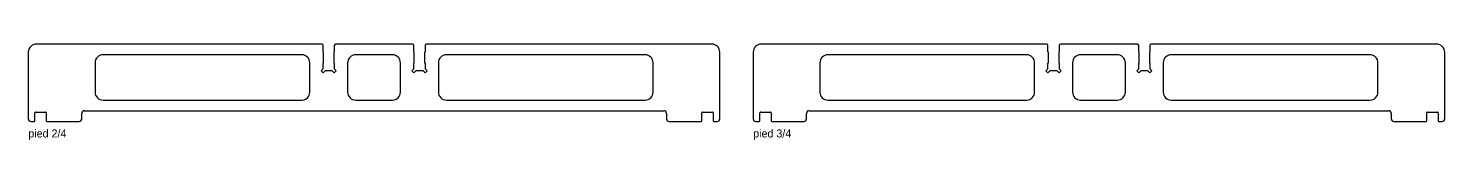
# Model space of a CAD drawing. Header units: millimetres. Extents: x 0 to 2611, y -238 to 77.
# Drawn here: x 1549 to 2611, y -140 to -68 of the extents above; entities that cross this region are included whole.
import ezdxf

# ---------------------------------------------------------------- set-up
doc = ezdxf.new("R2010")
doc.units = ezdxf.units.MM
doc.layers.add('DECOUPE', color=7, linetype='CONTINUOUS')
doc.layers.add('TEXTE', color=3, linetype='CONTINUOUS')

msp = doc.modelspace()

# ---------------------------------------------------------------- linework, layer by layer
at = {"layer": 'DECOUPE'}
for p, q in [((1549.4, -74), (1549.4, -124)), ((1769.4, -68), (1555.4, -68)), ((1770.4, -73.7), (1770.4, -69)), ((1770.7, -74), (1770.4, -73.7)), ((1770.7, -82), (1770.7, -74)), ((1778.8, -73.7), (1778.5, -74)), ((1778.5, -74), (1778.5, -82)), ((1778.8, -69), (1778.8, -73.7)), ((1837.4, -68), (1779.8, -68)), ((1838.4, -73.7), (1838.4, -69)), ((1838.7, -74), (1838.4, -73.7)), ((1838.7, -82), (1838.7, -74)), ((1846.8, -73.7), (1846.5, -74)), ((1846.5, -74), (1846.5, -82)), ((1846.8, -69), (1846.8, -73.7)), ((2061.8, -68), (1847.8, -68)), ((2067.8, -124), (2067.8, -74)), ((2092.8, -74), (2092.8, -124)), ((2312.8, -68), (2098.8, -68)), ((2313.8, -73.7), (2313.8, -69)), ((2314.1, -74), (2313.8, -73.7)), ((2314.1, -82), (2314.1, -74)), ((2322.2, -73.7), (2321.9, -74)), ((2321.9, -74), (2321.9, -82)), ((2322.2, -69), (2322.2, -73.7)), ((2380.8, -68), (2323.2, -68)), ((2381.8, -73.7), (2381.8, -69)), ((2382.1, -74), (2381.8, -73.7)), ((2382.1, -82), (2382.1, -74)), ((2390.2, -73.7), (2389.9, -74)), ((2389.9, -74), (2389.9, -82)), ((2390.2, -69), (2390.2, -73.7)), ((2605.2, -68), (2391.2, -68)), ((2611.2, -124), (2611.2, -74)), ((1599.4, -82), (1599.4, -104)), ((1754.4, -76), (1605.4, -76)), ((1760.4, -104), (1760.4, -82)), ((1770.4, -82.3), (1770.7, -82)), ((1770.4, -86.5), (1770.4, -82.3)), ((1778.5, -82), (1778.8, -82.3)), ((1778.8, -82.3), (1778.8, -86.5)), ((1788.8, -82), (1788.8, -104)), ((1822.4, -76), (1794.8, -76)), ((1828.4, -104), (1828.4, -82)), ((1838.4, -82.3), (1838.7, -82)), ((1838.4, -86.5), (1838.4, -82.3)), ((1846.5, -82), (1846.8, -82.3)), ((1846.8, -82.3), (1846.8, -86.5)), ((1856.8, -82), (1856.8, -104)), ((2011.8, -76), (1862.8, -76)), ((2017.8, -104), (2017.8, -82)), ((2142.8, -82), (2142.8, -104)), ((2297.8, -76), (2148.8, -76)), ((2303.8, -104), (2303.8, -82)), ((2313.8, -82.3), (2314.1, -82)), ((2313.8, -86.5), (2313.8, -82.3)), ((2321.9, -82), (2322.2, -82.3)), ((2322.2, -82.3), (2322.2, -86.5)), ((2332.2, -82), (2332.2, -104)), ((2365.8, -76), (2338.2, -76)), ((2371.8, -104), (2371.8, -82)), ((2381.8, -82.3), (2382.1, -82)), ((2381.8, -86.5), (2381.8, -82.3)), ((2389.9, -82), (2390.2, -82.3)), ((2390.2, -82.3), (2390.2, -86.5)), ((2400.2, -82), (2400.2, -104)), ((2555.2, -76), (2406.2, -76)), ((2561.2, -104), (2561.2, -82)), ((1768.9, -88), (1770.4, -86.5)), ((1770.4, -89.5), (1768.9, -88)), ((1771.9, -88), (1770.4, -89.5)), ((1777.3, -88), (1771.9, -88)), ((1778.8, -89.5), (1777.3, -88)), ((1778.8, -86.5), (1780.3, -88)), ((1780.3, -88), (1778.8, -89.5)), ((1836.9, -88), (1838.4, -86.5)), ((1838.4, -89.5), (1836.9, -88)), ((1839.9, -88), (1838.4, -89.5)), ((1845.3, -88), (1839.9, -88)), ((1846.8, -89.5), (1845.3, -88)), ((1846.8, -86.5), (1848.3, -88)), ((1848.3, -88), (1846.8, -89.5)), ((2312.3, -88), (2313.8, -86.5)), ((2313.8, -89.5), (2312.3, -88)), ((2315.3, -88), (2313.8, -89.5)), ((2320.7, -88), (2315.3, -88)), ((2322.2, -89.5), (2320.7, -88)), ((2322.2, -86.5), (2323.7, -88)), ((2323.7, -88), (2322.2, -89.5)), ((2380.3, -88), (2381.8, -86.5)), ((2381.8, -89.5), (2380.3, -88)), ((2383.3, -88), (2381.8, -89.5)), ((2388.7, -88), (2383.3, -88)), ((2390.2, -89.5), (2388.7, -88)), ((2390.2, -86.5), (2391.7, -88)), ((2391.7, -88), (2390.2, -89.5)), ((1605.4, -110), (1754.4, -110)), ((1794.8, -110), (1822.4, -110)), ((1862.8, -110), (2011.8, -110)), ((2148.8, -110), (2297.8, -110)), ((2338.2, -110), (2365.8, -110)), ((2406.2, -110), (2555.2, -110)), ((1551.4, -126), (1553.9, -126)), ((1554.4, -125.5), (1554.4, -119.5)), ((1554.9, -119), (1562.3, -119)), ((1562.8, -119.5), (1562.8, -125.5)), ((1563.3, -126), (1587.4, -126)), ((1589.4, -124), (1589.4, -120)), ((1591.4, -118), (2025.8, -118)), ((2027.8, -120), (2027.8, -124)), ((2029.8, -126), (2053.9, -126)), ((2054.4, -125.5), (2054.4, -119.5)), ((2054.9, -119), (2062.3, -119)), ((2062.8, -119.5), (2062.8, -125.5)), ((2063.3, -126), (2065.8, -126)), ((2094.8, -126), (2097.3, -126)), ((2097.8, -125.5), (2097.8, -119.5)), ((2098.3, -119), (2105.7, -119)), ((2106.2, -119.5), (2106.2, -125.5)), ((2106.7, -126), (2130.8, -126)), ((2132.8, -124), (2132.8, -120)), ((2134.8, -118), (2569.2, -118)), ((2571.2, -120), (2571.2, -124)), ((2573.2, -126), (2597.3, -126)), ((2597.8, -125.5), (2597.8, -119.5)), ((2598.3, -119), (2605.7, -119)), ((2606.2, -119.5), (2606.2, -125.5)), ((2606.7, -126), (2609.2, -126))]:
    msp.add_line(p, q, dxfattribs=at)
for centre, radius, start, end in [((1555.4, -74), 6, 90, 180), ((1769.4, -69), 1, 0, 90), ((1779.8, -69), 1, 90, 180), ((1837.4, -69), 1, 0, 90), ((1847.8, -69), 1, 90, 180), ((2061.8, -74), 6, 0, 90), ((2098.8, -74), 6, 90, 180), ((2312.8, -69), 1, 0, 90), ((2323.2, -69), 1, 90, 180), ((2380.8, -69), 1, 0, 90), ((2391.2, -69), 1, 90, 180), ((2605.2, -74), 6, 0, 90), ((1605.4, -82), 6, 90, 180), ((1754.4, -82), 6, 0, 90), ((1794.8, -82), 6, 90, 180), ((1822.4, -82), 6, 0, 90), ((1862.8, -82), 6, 90, 180), ((2011.8, -82), 6, 0, 90), ((2148.8, -82), 6, 90, 180), ((2297.8, -82), 6, 0, 90), ((2338.2, -82), 6, 90, 180), ((2365.8, -82), 6, 0, 90), ((2406.2, -82), 6, 90, 180), ((2555.2, -82), 6, 0, 90), ((1605.4, -104), 6, 180, 270), ((1754.4, -104), 6, 270, 0), ((1794.8, -104), 6, 180, 270), ((1822.4, -104), 6, 270, 0), ((1862.8, -104), 6, 180, 270), ((2011.8, -104), 6, 270, 0), ((2148.8, -104), 6, 180, 270), ((2297.8, -104), 6, 270, 0), ((2338.2, -104), 6, 180, 270), ((2365.8, -104), 6, 270, 0), ((2406.2, -104), 6, 180, 270), ((2555.2, -104), 6, 270, 0), ((1551.4, -124), 2, 180, 270), ((1553.9, -125.5), 0.5, 270, 0), ((1554.9, -119.5), 0.5, 90, 180), ((1562.3, -119.5), 0.5, 0, 90), ((1563.3, -125.5), 0.5, 180, 270), ((1587.4, -124), 2, 270, 0), ((1591.4, -120), 2, 90, 180), ((2025.8, -120), 2, 0, 90), ((2029.8, -124), 2, 180, 270), ((2053.9, -125.5), 0.5, 270, 0), ((2054.9, -119.5), 0.5, 90, 180), ((2062.3, -119.5), 0.5, 0, 90), ((2063.3, -125.5), 0.5, 180, 270), ((2065.8, -124), 2, 270, 0), ((2094.8, -124), 2, 180, 270), ((2097.3, -125.5), 0.5, 270, 0), ((2098.3, -119.5), 0.5, 90, 180), ((2105.7, -119.5), 0.5, 0, 90), ((2106.7, -125.5), 0.5, 180, 270), ((2130.8, -124), 2, 270, 0), ((2134.8, -120), 2, 90, 180), ((2569.2, -120), 2, 0, 90), ((2573.2, -124), 2, 180, 270), ((2597.3, -125.5), 0.5, 270, 0), ((2598.3, -119.5), 0.5, 90, 180), ((2605.7, -119.5), 0.5, 0, 90), ((2606.7, -125.5), 0.5, 180, 270), ((2609.2, -124), 2, 270, 0)]:
    msp.add_arc(centre, radius, start, end, dxfattribs=at)

# ---------------------------------------------------------------- texts
at = {"layer": 'TEXTE'}
for s, p in [('pied 2/4', (1549.4, -138)), ('pied 3/4', (2092.8, -138))]:
    msp.add_text(s, height=6, dxfattribs=at).set_placement(p)

doc.saveas('drawing.dxf')
